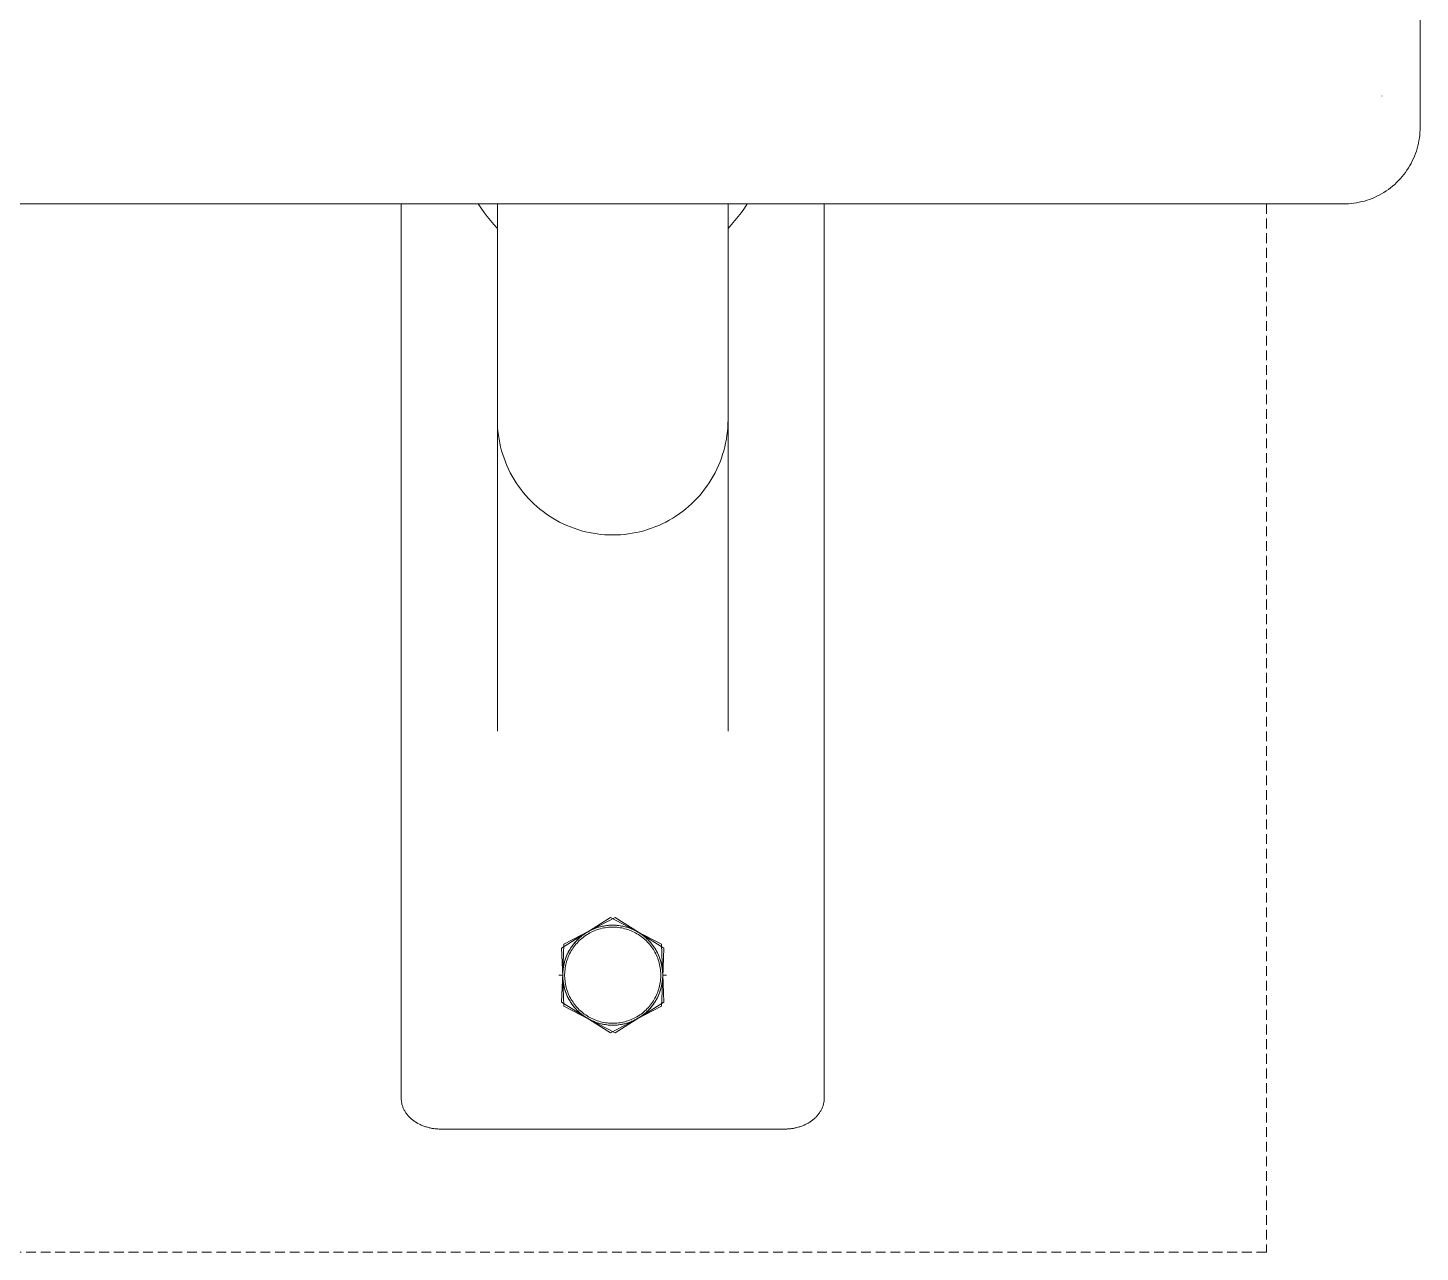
# Model space of a CAD drawing. Header units: millimetres. Extents: x -779 to 3049, y 55 to 2500.
# Drawn here: x -189.4 to -8.4, y 116.7 to 275.8 of the extents above; entities that cross this region are included whole.
import ezdxf

# ---------------------------------------------------------------- set-up
doc = ezdxf.new("R2010")
doc.units = ezdxf.units.MM
doc.linetypes.add('HIDDEN', pattern=[1.905, 1.27, -0.635])
doc.layers.add('ZANO_R', color=7, linetype='Continuous', lineweight=0)
doc.layers.add('ZANO_R_przerywana', color=7, linetype='HIDDEN', lineweight=0)

msp = doc.modelspace()

# ---------------------------------------------------------------- linework, layer by layer
at = {"layer": 'ZANO_R'}
for p, q in [((-8.36, 266.35), (-8.36, 425.11)), ((-13.36, 266.91), (-13.36, 266.97)), ((-8.36, 262.87), (-8.36, 266.35)), ((-8.36, 262.87), (-8.36, 262.53)), ((-8.58, 260.8), (-8.66, 260.46)), ((-8.51, 261.14), (-8.58, 260.8)), ((-8.46, 261.49), (-8.51, 261.14)), ((-8.41, 261.83), (-8.46, 261.49)), ((-8.38, 262.18), (-8.41, 261.83)), ((-8.36, 262.53), (-8.38, 262.18)), ((-9.09, 259.14), (-9.23, 258.82)), ((-8.97, 259.46), (-9.09, 259.14)), ((-8.85, 259.79), (-8.97, 259.46)), ((-8.75, 260.12), (-8.85, 259.79)), ((-8.66, 260.46), (-8.75, 260.12)), ((-10.08, 257.3), (-10.28, 257.01)), ((-9.88, 257.59), (-10.08, 257.3)), ((-9.7, 257.89), (-9.88, 257.59)), ((-9.54, 258.19), (-9.7, 257.89)), ((-9.38, 258.5), (-9.54, 258.19)), ((-9.23, 258.82), (-9.38, 258.5)), ((-11.67, 255.46), (-11.94, 255.24)), ((-11.42, 255.7), (-11.67, 255.46)), ((-11.17, 255.95), (-11.42, 255.7)), ((-10.93, 256.2), (-11.17, 255.95)), ((-10.71, 256.46), (-10.93, 256.2)), ((-10.49, 256.73), (-10.71, 256.46)), ((-10.28, 257.01), (-10.49, 256.73)), ((-14.94, 253.51), (-15.27, 253.4)), ((-14.62, 253.63), (-14.94, 253.51)), ((-14.3, 253.77), (-14.62, 253.63)), ((-13.98, 253.91), (-14.3, 253.77)), ((-13.67, 254.07), (-13.98, 253.91)), ((-13.37, 254.24), (-13.67, 254.07)), ((-13.07, 254.42), (-13.37, 254.24)), ((-12.77, 254.61), (-13.07, 254.42)), ((-12.49, 254.81), (-12.77, 254.61)), ((-12.21, 255.02), (-12.49, 254.81)), ((-11.94, 255.24), (-12.21, 255.02)), ((-18.36, 252.91), (-308.36, 252.91)), ((-140.86, 252.91), (-140.86, 167.66)), ((-130.85, 252.91), (-130.48, 252.35)), ((-130.48, 252.35), (-130.09, 251.8)), ((-130.09, 251.8), (-129.68, 251.27)), ((-128.36, 237.5), (-128.36, 252.91)), ((-128.36, 237.5), (-128.36, 252.91)), ((-98.36, 237.5), (-98.36, 252.91)), ((-98.36, 237.5), (-98.36, 252.91)), ((-97.04, 251.27), (-96.63, 251.8)), ((-96.63, 251.8), (-96.24, 252.35)), ((-96.24, 252.35), (-95.87, 252.91)), ((-85.86, 252.91), (-85.86, 167.66)), ((-18.01, 252.92), (-18.36, 252.91)), ((-17.66, 252.94), (-18.01, 252.92)), ((-17.31, 252.97), (-17.66, 252.94)), ((-16.97, 253.01), (-17.31, 252.97)), ((-16.62, 253.06), (-16.97, 253.01)), ((-16.28, 253.13), (-16.62, 253.06)), ((-15.94, 253.21), (-16.28, 253.13)), ((-15.61, 253.29), (-15.94, 253.21)), ((-15.27, 253.4), (-15.61, 253.29)), ((-129.68, 251.27), (-129.26, 250.74)), ((-129.26, 250.74), (-128.82, 250.23)), ((-128.82, 250.23), (-128.36, 249.74)), ((-98.36, 249.74), (-97.9, 250.23)), ((-97.9, 250.23), (-97.46, 250.74)), ((-97.46, 250.74), (-97.04, 251.27)), ((-128.36, 237.46), (-128.36, 224.88)), ((-98.36, 237.46), (-98.36, 224.88)), ((-128.36, 224.88), (-128.36, 188.95)), ((-128.35, 224.37), (-128.36, 224.88)), ((-98.36, 224.88), (-98.37, 224.37)), ((-98.36, 224.98), (-98.36, 225.01)), ((-98.36, 224.88), (-98.36, 188.95)), ((-128.32, 223.86), (-128.35, 224.37)), ((-128.28, 223.35), (-128.32, 223.86)), ((-128.22, 222.84), (-128.28, 223.35)), ((-128.14, 222.33), (-128.22, 222.84)), ((-98.5, 222.84), (-98.58, 222.33)), ((-98.44, 223.35), (-98.5, 222.84)), ((-98.39, 223.86), (-98.44, 223.35)), ((-98.37, 224.37), (-98.39, 223.86)), ((-128.04, 221.83), (-128.14, 222.33)), ((-127.93, 221.33), (-128.04, 221.83)), ((-127.8, 220.83), (-127.93, 221.33)), ((-98.78, 221.33), (-98.91, 220.83)), ((-98.67, 221.83), (-98.78, 221.33)), ((-98.58, 222.33), (-98.67, 221.83)), ((-127.66, 220.34), (-127.8, 220.83)), ((-127.49, 219.86), (-127.66, 220.34)), ((-127.31, 219.38), (-127.49, 219.86)), ((-127.12, 218.91), (-127.31, 219.38)), ((-99.4, 219.38), (-99.6, 218.91)), ((-99.22, 219.86), (-99.4, 219.38)), ((-99.06, 220.34), (-99.22, 219.86)), ((-98.91, 220.83), (-99.06, 220.34)), ((-126.9, 218.44), (-127.12, 218.91)), ((-126.68, 217.98), (-126.9, 218.44)), ((-126.43, 217.53), (-126.68, 217.98)), ((-126.17, 217.09), (-126.43, 217.53)), ((-100.28, 217.53), (-100.54, 217.09)), ((-100.04, 217.98), (-100.28, 217.53)), ((-99.81, 218.44), (-100.04, 217.98)), ((-99.6, 218.91), (-99.81, 218.44)), ((-125.9, 216.66), (-126.17, 217.09)), ((-125.61, 216.23), (-125.9, 216.66)), ((-125.31, 215.82), (-125.61, 216.23)), ((-124.99, 215.42), (-125.31, 215.82)), ((-101.41, 215.82), (-101.72, 215.42)), ((-101.1, 216.23), (-101.41, 215.82)), ((-100.82, 216.66), (-101.1, 216.23)), ((-100.54, 217.09), (-100.82, 216.66)), ((-124.66, 215.02), (-124.99, 215.42)), ((-124.32, 214.64), (-124.66, 215.02)), ((-123.96, 214.28), (-124.32, 214.64)), ((-123.6, 213.92), (-123.96, 214.28)), ((-123.22, 213.58), (-123.6, 213.92)), ((-103.12, 213.92), (-103.5, 213.58)), ((-102.75, 214.28), (-103.12, 213.92)), ((-102.4, 214.64), (-102.75, 214.28)), ((-102.05, 215.02), (-102.4, 214.64)), ((-101.72, 215.42), (-102.05, 215.02)), ((-122.82, 213.25), (-123.22, 213.58)), ((-122.42, 212.93), (-122.82, 213.25)), ((-122.01, 212.63), (-122.42, 212.93)), ((-121.58, 212.34), (-122.01, 212.63)), ((-121.15, 212.07), (-121.58, 212.34)), ((-120.71, 211.81), (-121.15, 212.07)), ((-105.56, 212.07), (-106.01, 211.81)), ((-105.13, 212.34), (-105.56, 212.07)), ((-104.71, 212.63), (-105.13, 212.34)), ((-104.29, 212.93), (-104.71, 212.63)), ((-103.89, 213.25), (-104.29, 212.93)), ((-103.5, 213.58), (-103.89, 213.25)), ((-120.26, 211.56), (-120.71, 211.81)), ((-119.8, 211.34), (-120.26, 211.56)), ((-119.33, 211.12), (-119.8, 211.34)), ((-118.86, 210.93), (-119.33, 211.12)), ((-118.38, 210.75), (-118.86, 210.93)), ((-117.9, 210.58), (-118.38, 210.75)), ((-117.41, 210.44), (-117.9, 210.58)), ((-116.91, 210.31), (-117.41, 210.44)), ((-116.41, 210.2), (-116.91, 210.31)), ((-115.91, 210.1), (-116.41, 210.2)), ((-115.4, 210.02), (-115.91, 210.1)), ((-110.81, 210.1), (-111.32, 210.02)), ((-110.31, 210.2), (-110.81, 210.1)), ((-109.81, 210.31), (-110.31, 210.2)), ((-109.31, 210.44), (-109.81, 210.31)), ((-108.82, 210.58), (-109.31, 210.44)), ((-108.33, 210.75), (-108.82, 210.58)), ((-107.86, 210.93), (-108.33, 210.75)), ((-107.38, 211.12), (-107.86, 210.93)), ((-106.92, 211.34), (-107.38, 211.12)), ((-106.46, 211.56), (-106.92, 211.34)), ((-106.01, 211.81), (-106.46, 211.56)), ((-114.89, 209.96), (-115.4, 210.02)), ((-114.38, 209.92), (-114.89, 209.96)), ((-113.87, 209.89), (-114.38, 209.92)), ((-113.36, 209.88), (-113.87, 209.89)), ((-112.85, 209.89), (-113.36, 209.88)), ((-112.33, 209.92), (-112.85, 209.89)), ((-111.82, 209.96), (-112.33, 209.92)), ((-111.32, 210.02), (-111.82, 209.96)), ((-128.36, 184.38), (-128.36, 188.95)), ((-98.36, 184.38), (-98.36, 188.95)), ((-140.86, 167.66), (-140.86, 136.66)), ((-85.86, 167.66), (-85.86, 136.66)), ((-113.66, 160.16), (-116.74, 158.21)), ((-116.38, 158.41), (-113.06, 160.16)), ((-110.43, 158.46), (-113.66, 160.16)), ((-113.06, 160.16), (-109.89, 158.15)), ((-116.92, 158.1), (-120, 156.15)), ((-119.7, 156.67), (-116.38, 158.41)), ((-117.64, 157.54), (-117.81, 157.39)), ((-117.7, 157.49), (-117.54, 157.63)), ((-117.48, 157.68), (-117.64, 157.54)), ((-117.54, 157.63), (-117.37, 157.77)), ((-117.31, 157.82), (-117.48, 157.68)), ((-117.39, 157.44), (-117.22, 157.57)), ((-117.37, 157.77), (-117.19, 157.9)), ((-117.13, 157.95), (-117.31, 157.82)), ((-117.22, 157.57), (-117.05, 157.7)), ((-117.19, 157.9), (-117.01, 158.03)), ((-116.95, 158.08), (-117.13, 157.95)), ((-117.05, 157.7), (-116.88, 157.82)), ((-117.01, 158.03), (-116.83, 158.15)), ((-116.76, 158.19), (-116.95, 158.08)), ((-116.88, 157.82), (-116.7, 157.94)), ((-116.83, 158.15), (-116.64, 158.27)), ((-116.57, 158.31), (-116.76, 158.19)), ((-116.7, 157.94), (-116.51, 158.05)), ((-116.64, 158.27), (-116.45, 158.37)), ((-116.38, 158.41), (-116.57, 158.31)), ((-116.51, 158.05), (-116.33, 158.16)), ((-116.45, 158.37), (-116.26, 158.47)), ((-116.18, 158.51), (-116.38, 158.41)), ((-116.33, 158.16), (-116.14, 158.25)), ((-116.26, 158.47), (-116.06, 158.57)), ((-115.99, 158.6), (-116.18, 158.51)), ((-116.14, 158.25), (-115.95, 158.35)), ((-116.06, 158.57), (-115.86, 158.66)), ((-115.78, 158.69), (-115.99, 158.6)), ((-115.95, 158.35), (-115.75, 158.43)), ((-115.86, 158.66), (-115.65, 158.74)), ((-115.58, 158.77), (-115.78, 158.69)), ((-115.75, 158.43), (-115.55, 158.51)), ((-115.65, 158.74), (-115.45, 158.81)), ((-115.37, 158.84), (-115.58, 158.77)), ((-115.55, 158.51), (-115.35, 158.58)), ((-115.45, 158.81), (-115.24, 158.88)), ((-115.16, 158.9), (-115.37, 158.84)), ((-115.35, 158.58), (-115.15, 158.64)), ((-115.24, 158.88), (-115.03, 158.94)), ((-114.95, 158.96), (-115.16, 158.9)), ((-115.15, 158.64), (-114.94, 158.7)), ((-115.03, 158.94), (-114.81, 158.99)), ((-114.73, 159.01), (-114.95, 158.96)), ((-114.94, 158.7), (-114.73, 158.75)), ((-114.81, 158.99), (-114.6, 159.04)), ((-114.52, 159.05), (-114.73, 159.01)), ((-114.73, 158.75), (-114.53, 158.8)), ((-114.6, 159.04), (-114.38, 159.07)), ((-114.53, 158.8), (-114.32, 158.83)), ((-114.3, 159.09), (-114.52, 159.05)), ((-114.38, 159.07), (-114.16, 159.11)), ((-114.32, 158.83), (-114.1, 158.86)), ((-114.09, 159.12), (-114.3, 159.09)), ((-114.16, 159.11), (-113.95, 159.13)), ((-114.1, 158.86), (-113.89, 158.88)), ((-113.87, 159.14), (-114.09, 159.12)), ((-113.95, 159.13), (-113.73, 159.15)), ((-113.89, 158.88), (-113.68, 158.9)), ((-113.65, 159.15), (-113.87, 159.14)), ((-113.73, 159.15), (-113.51, 159.15)), ((-113.68, 158.9), (-113.47, 158.91)), ((-113.43, 159.16), (-113.65, 159.15)), ((-113.51, 159.15), (-113.29, 159.16)), ((-113.47, 158.91), (-113.25, 158.91)), ((-113.21, 159.15), (-113.43, 159.16)), ((-113.29, 159.16), (-113.07, 159.15)), ((-113.25, 158.91), (-113.04, 158.9)), ((-112.99, 159.15), (-113.21, 159.15)), ((-113.07, 159.15), (-112.85, 159.14)), ((-113.04, 158.9), (-112.83, 158.88)), ((-112.77, 159.13), (-112.99, 159.15)), ((-112.85, 159.14), (-112.63, 159.12)), ((-112.83, 158.88), (-112.61, 158.86)), ((-112.55, 159.11), (-112.77, 159.13)), ((-112.63, 159.12), (-112.41, 159.09)), ((-112.61, 158.86), (-112.4, 158.83)), ((-112.33, 159.07), (-112.55, 159.11)), ((-112.41, 159.09), (-112.2, 159.05)), ((-112.4, 158.83), (-112.19, 158.8)), ((-112.12, 159.04), (-112.33, 159.07)), ((-112.2, 159.05), (-111.98, 159.01)), ((-112.19, 158.8), (-111.98, 158.75)), ((-111.9, 158.99), (-112.12, 159.04)), ((-111.98, 159.01), (-111.77, 158.96)), ((-111.98, 158.75), (-111.78, 158.7)), ((-111.69, 158.94), (-111.9, 158.99)), ((-111.78, 158.7), (-111.57, 158.64)), ((-111.77, 158.96), (-111.56, 158.9)), ((-111.48, 158.88), (-111.69, 158.94)), ((-111.57, 158.64), (-111.37, 158.58)), ((-111.56, 158.9), (-111.35, 158.84)), ((-111.27, 158.81), (-111.48, 158.88)), ((-111.37, 158.58), (-111.17, 158.51)), ((-111.35, 158.84), (-111.14, 158.77)), ((-111.06, 158.74), (-111.27, 158.81)), ((-111.17, 158.51), (-110.97, 158.43)), ((-111.14, 158.77), (-110.93, 158.69)), ((-110.86, 158.66), (-111.06, 158.74)), ((-110.97, 158.43), (-110.77, 158.35)), ((-110.93, 158.69), (-110.73, 158.6)), ((-110.66, 158.57), (-110.86, 158.66)), ((-110.77, 158.35), (-110.58, 158.25)), ((-110.73, 158.6), (-110.53, 158.51)), ((-110.46, 158.47), (-110.66, 158.57)), ((-110.58, 158.25), (-110.39, 158.16)), ((-110.53, 158.51), (-110.34, 158.41)), ((-110.26, 158.37), (-110.46, 158.47)), ((-110.39, 158.16), (-110.2, 158.05)), ((-110.34, 158.41), (-110.14, 158.31)), ((-110.07, 158.27), (-110.26, 158.37)), ((-107.01, 156.67), (-110.25, 158.36)), ((-110.2, 158.05), (-110.02, 157.94)), ((-110.14, 158.31), (-109.95, 158.19)), ((-109.89, 158.15), (-110.07, 158.27)), ((-110.02, 157.94), (-109.84, 157.82)), ((-109.95, 158.19), (-109.77, 158.08)), ((-109.89, 158.15), (-106.71, 156.15)), ((-109.7, 158.03), (-109.89, 158.15)), ((-109.84, 157.82), (-109.67, 157.7)), ((-109.77, 158.08), (-109.59, 157.95)), ((-109.52, 157.9), (-109.7, 158.03)), ((-109.67, 157.7), (-109.5, 157.57)), ((-109.59, 157.95), (-109.41, 157.82)), ((-109.35, 157.77), (-109.52, 157.9)), ((-109.5, 157.57), (-109.33, 157.44)), ((-109.41, 157.82), (-109.24, 157.68)), ((-109.18, 157.63), (-109.35, 157.77)), ((-109.24, 157.68), (-109.07, 157.54)), ((-109.01, 157.49), (-109.18, 157.63)), ((-109.07, 157.54), (-108.91, 157.39)), ((-120, 156.15), (-119.86, 152.5)), ((-119.85, 152.92), (-119.7, 156.67)), ((-119.16, 155.58), (-119.06, 155.78)), ((-119.02, 155.85), (-119.13, 155.65)), ((-119.06, 155.78), (-118.95, 155.97)), ((-118.91, 156.03), (-119.02, 155.85)), ((-118.95, 155.97), (-118.84, 156.15)), ((-118.79, 156.22), (-118.91, 156.03)), ((-118.86, 155.63), (-118.75, 155.81)), ((-118.84, 156.15), (-118.72, 156.34)), ((-118.67, 156.4), (-118.79, 156.22)), ((-118.75, 155.81), (-118.64, 155.99)), ((-118.72, 156.34), (-118.59, 156.52)), ((-118.54, 156.58), (-118.67, 156.4)), ((-118.64, 155.99), (-118.53, 156.17)), ((-118.59, 156.52), (-118.46, 156.69)), ((-118.41, 156.75), (-118.54, 156.58)), ((-118.53, 156.17), (-118.4, 156.35)), ((-118.46, 156.69), (-118.32, 156.86)), ((-118.26, 156.92), (-118.41, 156.75)), ((-118.4, 156.35), (-118.27, 156.52)), ((-118.32, 156.86), (-118.17, 157.02)), ((-118.27, 156.52), (-118.14, 156.68)), ((-118.12, 157.08), (-118.26, 156.92)), ((-118.17, 157.02), (-118.02, 157.18)), ((-118.14, 156.68), (-118, 156.84)), ((-117.96, 157.24), (-118.12, 157.08)), ((-118.02, 157.18), (-117.87, 157.34)), ((-118, 156.84), (-117.85, 157)), ((-117.81, 157.39), (-117.96, 157.24)), ((-117.87, 157.34), (-117.7, 157.49)), ((-117.85, 157), (-117.7, 157.15)), ((-117.7, 157.15), (-117.55, 157.3)), ((-117.55, 157.3), (-117.39, 157.44)), ((-109.33, 157.44), (-109.17, 157.3)), ((-109.17, 157.3), (-109.02, 157.15)), ((-109.02, 157.15), (-108.86, 157)), ((-108.85, 157.34), (-109.01, 157.49)), ((-108.91, 157.39), (-108.75, 157.24)), ((-108.86, 157), (-108.72, 156.84)), ((-108.7, 157.18), (-108.85, 157.34)), ((-108.75, 157.24), (-108.6, 157.08)), ((-108.72, 156.84), (-108.58, 156.68)), ((-108.55, 157.02), (-108.7, 157.18)), ((-108.6, 157.08), (-108.45, 156.92)), ((-108.58, 156.68), (-108.44, 156.52)), ((-108.4, 156.86), (-108.55, 157.02)), ((-108.45, 156.92), (-108.31, 156.75)), ((-108.44, 156.52), (-108.31, 156.35)), ((-108.26, 156.69), (-108.4, 156.86)), ((-108.31, 156.75), (-108.18, 156.58)), ((-108.31, 156.35), (-108.19, 156.17)), ((-108.13, 156.52), (-108.26, 156.69)), ((-108.19, 156.17), (-108.07, 155.99)), ((-108.18, 156.58), (-108.05, 156.4)), ((-108, 156.34), (-108.13, 156.52)), ((-107.96, 155.81), (-108.07, 155.99)), ((-108.05, 156.4), (-107.92, 156.22)), ((-107.88, 156.15), (-108, 156.34)), ((-107.86, 155.63), (-107.96, 155.81)), ((-107.92, 156.22), (-107.81, 156.03)), ((-107.76, 155.97), (-107.88, 156.15)), ((-107.81, 156.03), (-107.69, 155.85)), ((-107.66, 155.78), (-107.76, 155.97)), ((-107.69, 155.85), (-107.59, 155.65)), ((-107.55, 155.58), (-107.66, 155.78)), ((-106.87, 153.02), (-107.01, 156.67)), ((-106.71, 156.15), (-106.86, 152.4)), ((-119.77, 153.71), (-119.73, 153.93)), ((-119.72, 154), (-119.76, 153.79)), ((-119.73, 153.93), (-119.69, 154.14)), ((-119.67, 154.22), (-119.72, 154)), ((-119.69, 154.14), (-119.63, 154.35)), ((-119.61, 154.43), (-119.67, 154.22)), ((-119.63, 154.35), (-119.57, 154.56)), ((-119.55, 154.64), (-119.61, 154.43)), ((-119.57, 154.56), (-119.5, 154.77)), ((-119.48, 154.85), (-119.55, 154.64)), ((-119.5, 154.77), (-119.43, 154.98)), ((-119.5, 153.82), (-119.45, 154.03)), ((-119.4, 155.05), (-119.48, 154.85)), ((-119.45, 154.03), (-119.4, 154.24)), ((-119.43, 154.98), (-119.35, 155.18)), ((-119.32, 155.26), (-119.4, 155.05)), ((-119.4, 154.24), (-119.35, 154.44)), ((-119.35, 155.18), (-119.26, 155.38)), ((-119.35, 154.44), (-119.28, 154.65)), ((-119.22, 155.46), (-119.32, 155.26)), ((-119.28, 154.65), (-119.21, 154.85)), ((-119.26, 155.38), (-119.16, 155.58)), ((-119.13, 155.65), (-119.22, 155.46)), ((-119.21, 154.85), (-119.13, 155.05)), ((-119.13, 155.05), (-119.05, 155.24)), ((-119.05, 155.24), (-118.96, 155.44)), ((-118.96, 155.44), (-118.86, 155.63)), ((-107.76, 155.44), (-107.86, 155.63)), ((-107.67, 155.24), (-107.76, 155.44)), ((-107.58, 155.05), (-107.67, 155.24)), ((-107.59, 155.65), (-107.49, 155.46)), ((-107.51, 154.85), (-107.58, 155.05)), ((-107.46, 155.38), (-107.55, 155.58)), ((-107.43, 154.65), (-107.51, 154.85)), ((-107.49, 155.46), (-107.4, 155.26)), ((-107.37, 155.18), (-107.46, 155.38)), ((-107.37, 154.45), (-107.43, 154.65)), ((-107.4, 155.26), (-107.32, 155.05)), ((-107.29, 154.98), (-107.37, 155.18)), ((-107.31, 154.24), (-107.37, 154.45)), ((-107.32, 155.05), (-107.24, 154.85)), ((-107.26, 154.03), (-107.31, 154.24)), ((-107.21, 154.77), (-107.29, 154.98)), ((-107.22, 153.82), (-107.26, 154.03)), ((-107.24, 154.85), (-107.17, 154.64)), ((-107.14, 154.56), (-107.21, 154.77)), ((-107.17, 154.64), (-107.1, 154.43)), ((-107.08, 154.35), (-107.14, 154.56)), ((-107.1, 154.43), (-107.05, 154.22)), ((-107.03, 154.14), (-107.08, 154.35)), ((-107.05, 154.22), (-107, 154)), ((-106.98, 153.93), (-107.03, 154.14)), ((-107, 154), (-106.96, 153.79)), ((-106.94, 153.71), (-106.98, 153.93)), ((-119.86, 152.66), (-120.36, 152.66)), ((-120.36, 152.66), (-119.86, 152.66)), ((-120, 149.17), (-119.85, 152.92)), ((-119.86, 152.84), (-119.85, 153.05)), ((-119.85, 152.92), (-119.86, 152.7)), ((-119.86, 152.62), (-119.86, 152.84)), ((-119.86, 152.7), (-119.86, 152.48)), ((-119.85, 152.4), (-119.86, 152.62)), ((-119.86, 152.48), (-119.85, 152.26)), ((-119.85, 153.05), (-119.83, 153.27)), ((-119.84, 153.13), (-119.85, 152.92)), ((-119.84, 152.18), (-119.85, 152.4)), ((-119.85, 152.29), (-119.7, 148.65)), ((-119.85, 152.26), (-119.83, 152.04)), ((-119.82, 153.35), (-119.84, 153.13)), ((-119.82, 151.96), (-119.84, 152.18)), ((-119.83, 153.27), (-119.8, 153.49)), ((-119.79, 153.57), (-119.82, 153.35)), ((-119.8, 153.49), (-119.77, 153.71)), ((-119.76, 153.79), (-119.79, 153.57)), ((-119.61, 152.76), (-119.6, 152.98)), ((-119.61, 152.55), (-119.61, 152.76)), ((-119.6, 152.34), (-119.61, 152.55)), ((-119.6, 152.98), (-119.59, 153.19)), ((-119.59, 152.12), (-119.6, 152.34)), ((-119.59, 153.19), (-119.56, 153.4)), ((-119.56, 151.91), (-119.59, 152.12)), ((-119.56, 153.4), (-119.53, 153.61)), ((-119.53, 153.61), (-119.5, 153.82)), ((-107.18, 153.61), (-107.22, 153.82)), ((-107.15, 153.4), (-107.18, 153.61)), ((-107.13, 153.19), (-107.15, 153.4)), ((-107.15, 151.91), (-107.13, 152.12)), ((-107.12, 152.98), (-107.13, 153.19)), ((-107.13, 152.12), (-107.12, 152.34)), ((-107.11, 152.76), (-107.12, 152.98)), ((-107.12, 152.34), (-107.11, 152.55)), ((-107.11, 152.55), (-107.11, 152.76)), ((-106.86, 152.4), (-107.01, 148.65)), ((-106.96, 153.79), (-106.92, 153.57)), ((-106.91, 153.49), (-106.94, 153.71)), ((-106.92, 153.57), (-106.9, 153.35)), ((-106.89, 153.27), (-106.91, 153.49)), ((-106.9, 153.35), (-106.88, 153.13)), ((-106.9, 151.96), (-106.88, 152.18)), ((-106.87, 153.05), (-106.89, 153.27)), ((-106.87, 152.26), (-106.89, 152.04)), ((-106.88, 153.13), (-106.86, 152.92)), ((-106.88, 152.18), (-106.86, 152.4)), ((-106.86, 152.84), (-106.87, 153.05)), ((-106.86, 152.48), (-106.87, 152.26)), ((-106.86, 152.92), (-106.86, 152.7)), ((-106.86, 152.62), (-106.86, 152.84)), ((-106.71, 149.17), (-106.86, 152.81)), ((-106.86, 152.7), (-106.86, 152.48)), ((-106.86, 152.4), (-106.86, 152.62)), ((-106.36, 152.66), (-106.85, 152.66)), ((-106.85, 152.66), (-106.36, 152.66)), ((-119.83, 152.04), (-119.8, 151.82)), ((-119.79, 151.74), (-119.82, 151.96)), ((-119.8, 151.82), (-119.77, 151.6)), ((-119.76, 151.52), (-119.79, 151.74)), ((-119.77, 151.6), (-119.73, 151.39)), ((-119.72, 151.31), (-119.76, 151.52)), ((-119.73, 151.39), (-119.69, 151.17)), ((-119.67, 151.09), (-119.72, 151.31)), ((-119.69, 151.17), (-119.63, 150.96)), ((-119.61, 150.88), (-119.67, 151.09)), ((-119.63, 150.96), (-119.57, 150.75)), ((-119.55, 150.67), (-119.61, 150.88)), ((-119.57, 150.75), (-119.5, 150.54)), ((-119.53, 151.7), (-119.56, 151.91)), ((-119.48, 150.46), (-119.55, 150.67)), ((-119.5, 151.49), (-119.53, 151.7)), ((-119.45, 151.28), (-119.5, 151.49)), ((-119.5, 150.54), (-119.43, 150.33)), ((-119.4, 150.26), (-119.48, 150.46)), ((-119.4, 151.07), (-119.45, 151.28)), ((-119.43, 150.33), (-119.35, 150.13)), ((-119.35, 150.87), (-119.4, 151.07)), ((-119.28, 150.66), (-119.35, 150.87)), ((-119.21, 150.46), (-119.28, 150.66)), ((-119.13, 150.26), (-119.21, 150.46)), ((-107.58, 150.26), (-107.51, 150.46)), ((-107.51, 150.46), (-107.43, 150.66)), ((-107.43, 150.66), (-107.37, 150.87)), ((-107.37, 150.87), (-107.31, 151.07)), ((-107.29, 150.33), (-107.37, 150.13)), ((-107.32, 150.26), (-107.24, 150.46)), ((-107.31, 151.07), (-107.26, 151.28)), ((-107.21, 150.54), (-107.29, 150.33)), ((-107.26, 151.28), (-107.22, 151.49)), ((-107.24, 150.46), (-107.17, 150.67)), ((-107.22, 151.49), (-107.18, 151.7)), ((-107.14, 150.75), (-107.21, 150.54)), ((-107.18, 151.7), (-107.15, 151.91)), ((-107.17, 150.67), (-107.1, 150.88)), ((-107.08, 150.96), (-107.14, 150.75)), ((-107.1, 150.88), (-107.05, 151.09)), ((-107.03, 151.17), (-107.08, 150.96)), ((-107.05, 151.09), (-107, 151.31)), ((-106.98, 151.39), (-107.03, 151.17)), ((-107, 151.31), (-106.96, 151.52)), ((-106.94, 151.6), (-106.98, 151.39)), ((-106.96, 151.52), (-106.92, 151.74)), ((-106.91, 151.82), (-106.94, 151.6)), ((-106.92, 151.74), (-106.9, 151.96)), ((-106.89, 152.04), (-106.91, 151.82)), ((-116.83, 147.16), (-120, 149.17)), ((-119.7, 148.65), (-116.47, 146.95)), ((-119.32, 150.06), (-119.4, 150.26)), ((-119.35, 150.13), (-119.26, 149.93)), ((-119.22, 149.86), (-119.32, 150.06)), ((-119.26, 149.93), (-119.16, 149.73)), ((-119.13, 149.66), (-119.22, 149.86)), ((-119.16, 149.73), (-119.06, 149.54)), ((-119.05, 150.07), (-119.13, 150.26)), ((-119.02, 149.47), (-119.13, 149.66)), ((-119.06, 149.54), (-118.95, 149.35)), ((-118.96, 149.88), (-119.05, 150.07)), ((-118.91, 149.28), (-119.02, 149.47)), ((-118.86, 149.69), (-118.96, 149.88)), ((-118.95, 149.35), (-118.84, 149.16)), ((-118.79, 149.09), (-118.91, 149.28)), ((-118.75, 149.5), (-118.86, 149.69)), ((-118.84, 149.16), (-118.72, 148.98)), ((-118.67, 148.91), (-118.79, 149.09)), ((-118.64, 149.32), (-118.75, 149.5)), ((-118.72, 148.98), (-118.59, 148.8)), ((-118.54, 148.73), (-118.67, 148.91)), ((-118.64, 149.32), (-118.52, 149.14)), ((-118.59, 148.8), (-118.46, 148.62)), ((-118.41, 148.56), (-118.54, 148.73)), ((-118.52, 149.14), (-118.4, 148.96)), ((-118.46, 148.62), (-118.32, 148.45)), ((-118.26, 148.39), (-118.41, 148.56)), ((-118.4, 148.96), (-118.27, 148.79)), ((-118.27, 148.79), (-118.14, 148.63)), ((-118.14, 148.63), (-118, 148.47)), ((-118, 148.47), (-117.85, 148.31)), ((-107.01, 148.65), (-110.34, 146.9)), ((-109.8, 147.22), (-106.71, 149.17)), ((-108.86, 148.31), (-108.72, 148.47)), ((-108.72, 148.47), (-108.58, 148.63)), ((-108.58, 148.63), (-108.44, 148.8)), ((-108.45, 148.39), (-108.31, 148.56)), ((-108.44, 148.8), (-108.31, 148.97)), ((-108.26, 148.62), (-108.4, 148.45)), ((-108.31, 148.97), (-108.19, 149.14)), ((-108.31, 148.56), (-108.18, 148.73)), ((-108.13, 148.8), (-108.26, 148.62)), ((-108.19, 149.14), (-108.07, 149.32)), ((-108.18, 148.73), (-108.05, 148.91)), ((-108, 148.98), (-108.13, 148.8)), ((-108.07, 149.32), (-107.96, 149.5)), ((-108.05, 148.91), (-107.92, 149.09)), ((-107.88, 149.16), (-108, 148.98)), ((-107.96, 149.5), (-107.86, 149.69)), ((-107.92, 149.09), (-107.81, 149.28)), ((-107.76, 149.35), (-107.88, 149.16)), ((-107.86, 149.69), (-107.76, 149.88)), ((-107.81, 149.28), (-107.69, 149.47)), ((-107.76, 149.88), (-107.67, 150.07)), ((-107.66, 149.54), (-107.76, 149.35)), ((-107.69, 149.47), (-107.59, 149.66)), ((-107.67, 150.07), (-107.58, 150.26)), ((-107.55, 149.73), (-107.66, 149.54)), ((-107.59, 149.66), (-107.49, 149.86)), ((-107.46, 149.93), (-107.55, 149.73)), ((-107.49, 149.86), (-107.4, 150.06)), ((-107.37, 150.13), (-107.46, 149.93)), ((-107.4, 150.06), (-107.32, 150.26)), ((-118.32, 148.45), (-118.17, 148.29)), ((-118.12, 148.23), (-118.26, 148.39)), ((-118.17, 148.29), (-118.02, 148.13)), ((-117.96, 148.07), (-118.12, 148.23)), ((-118.02, 148.13), (-117.87, 147.97)), ((-117.81, 147.92), (-117.96, 148.07)), ((-117.87, 147.97), (-117.7, 147.82)), ((-117.85, 148.31), (-117.7, 148.16)), ((-117.64, 147.77), (-117.81, 147.92)), ((-117.7, 148.16), (-117.55, 148.02)), ((-117.7, 147.82), (-117.54, 147.68)), ((-117.48, 147.63), (-117.64, 147.77)), ((-117.55, 148.02), (-117.38, 147.88)), ((-117.54, 147.68), (-117.37, 147.54)), ((-117.31, 147.49), (-117.48, 147.63)), ((-117.38, 147.88), (-117.22, 147.74)), ((-117.37, 147.54), (-117.19, 147.41)), ((-117.13, 147.36), (-117.31, 147.49)), ((-117.22, 147.74), (-117.05, 147.61)), ((-117.19, 147.41), (-117.01, 147.28)), ((-116.95, 147.24), (-117.13, 147.36)), ((-117.05, 147.61), (-116.87, 147.49)), ((-117.01, 147.28), (-116.83, 147.16)), ((-116.76, 147.12), (-116.95, 147.24)), ((-116.87, 147.49), (-116.7, 147.37)), ((-113.66, 145.16), (-116.83, 147.16)), ((-116.83, 147.16), (-116.64, 147.05)), ((-116.57, 147.01), (-116.76, 147.12)), ((-116.7, 147.37), (-116.51, 147.26)), ((-116.64, 147.05), (-116.45, 146.94)), ((-116.38, 146.9), (-116.57, 147.01)), ((-116.51, 147.26), (-116.33, 147.16)), ((-116.45, 146.94), (-116.26, 146.84)), ((-116.18, 146.8), (-116.38, 146.9)), ((-116.33, 147.16), (-116.14, 147.06)), ((-116.29, 146.85), (-113.06, 145.16)), ((-116.26, 146.84), (-116.06, 146.74)), ((-115.99, 146.71), (-116.18, 146.8)), ((-116.14, 147.06), (-115.95, 146.97)), ((-116.06, 146.74), (-115.86, 146.66)), ((-115.78, 146.63), (-115.99, 146.71)), ((-115.95, 146.97), (-115.75, 146.88)), ((-115.86, 146.66), (-115.65, 146.57)), ((-115.75, 146.88), (-115.55, 146.8)), ((-115.55, 146.8), (-115.35, 146.73)), ((-115.35, 146.73), (-115.15, 146.67)), ((-115.15, 146.67), (-114.94, 146.61)), ((-110.34, 146.9), (-113.66, 145.16)), ((-113.06, 145.16), (-109.97, 147.11)), ((-111.77, 146.61), (-111.57, 146.67)), ((-111.57, 146.67), (-111.37, 146.73)), ((-111.37, 146.73), (-111.16, 146.8)), ((-111.16, 146.8), (-110.97, 146.88)), ((-110.86, 146.66), (-111.06, 146.57)), ((-110.97, 146.88), (-110.77, 146.97)), ((-110.93, 146.63), (-110.73, 146.71)), ((-110.66, 146.74), (-110.86, 146.66)), ((-110.77, 146.97), (-110.58, 147.06)), ((-110.73, 146.71), (-110.53, 146.8)), ((-110.46, 146.84), (-110.66, 146.74)), ((-110.58, 147.06), (-110.39, 147.16)), ((-110.53, 146.8), (-110.34, 146.9)), ((-110.26, 146.94), (-110.46, 146.84)), ((-110.39, 147.16), (-110.2, 147.26)), ((-110.34, 146.9), (-110.14, 147.01)), ((-110.07, 147.05), (-110.26, 146.94)), ((-110.2, 147.26), (-110.02, 147.37)), ((-110.14, 147.01), (-109.95, 147.12)), ((-109.89, 147.16), (-110.07, 147.05)), ((-110.02, 147.37), (-109.84, 147.49)), ((-109.95, 147.12), (-109.77, 147.24)), ((-109.7, 147.28), (-109.89, 147.16)), ((-109.84, 147.49), (-109.67, 147.61)), ((-109.77, 147.24), (-109.59, 147.36)), ((-109.52, 147.41), (-109.7, 147.28)), ((-109.67, 147.61), (-109.5, 147.74)), ((-109.59, 147.36), (-109.41, 147.49)), ((-109.35, 147.54), (-109.52, 147.41)), ((-109.5, 147.74), (-109.33, 147.88)), ((-109.41, 147.49), (-109.24, 147.63)), ((-109.18, 147.68), (-109.35, 147.54)), ((-109.33, 147.88), (-109.17, 148.02)), ((-109.24, 147.63), (-109.07, 147.77)), ((-109.01, 147.82), (-109.18, 147.68)), ((-109.17, 148.02), (-109.01, 148.16)), ((-109.07, 147.77), (-108.91, 147.92)), ((-109.01, 148.16), (-108.86, 148.31)), ((-108.85, 147.97), (-109.01, 147.82)), ((-108.91, 147.92), (-108.75, 148.07)), ((-108.7, 148.13), (-108.85, 147.97)), ((-108.75, 148.07), (-108.6, 148.23)), ((-108.55, 148.29), (-108.7, 148.13)), ((-108.6, 148.23), (-108.45, 148.39)), ((-108.4, 148.45), (-108.55, 148.29)), ((-115.58, 146.55), (-115.78, 146.63)), ((-115.65, 146.57), (-115.45, 146.5)), ((-115.37, 146.48), (-115.58, 146.55)), ((-115.45, 146.5), (-115.24, 146.43)), ((-115.16, 146.41), (-115.37, 146.48)), ((-115.24, 146.43), (-115.03, 146.37)), ((-114.95, 146.35), (-115.16, 146.41)), ((-115.03, 146.37), (-114.81, 146.32)), ((-114.73, 146.3), (-114.95, 146.35)), ((-114.94, 146.61), (-114.73, 146.56)), ((-114.81, 146.32), (-114.6, 146.28)), ((-114.73, 146.56), (-114.52, 146.52)), ((-114.52, 146.26), (-114.73, 146.3)), ((-114.6, 146.28), (-114.38, 146.24)), ((-114.52, 146.52), (-114.31, 146.48)), ((-114.3, 146.23), (-114.52, 146.26)), ((-114.38, 146.24), (-114.16, 146.21)), ((-114.31, 146.48), (-114.1, 146.45)), ((-114.09, 146.2), (-114.3, 146.23)), ((-114.16, 146.21), (-113.95, 146.18)), ((-114.1, 146.45), (-113.89, 146.43)), ((-113.87, 146.18), (-114.09, 146.2)), ((-113.95, 146.18), (-113.73, 146.17)), ((-113.89, 146.43), (-113.68, 146.41)), ((-113.65, 146.16), (-113.87, 146.18)), ((-113.73, 146.17), (-113.51, 146.16)), ((-113.68, 146.41), (-113.46, 146.41)), ((-113.43, 146.16), (-113.65, 146.16)), ((-113.51, 146.16), (-113.29, 146.16)), ((-113.46, 146.41), (-113.25, 146.41)), ((-113.21, 146.16), (-113.43, 146.16)), ((-113.29, 146.16), (-113.07, 146.16)), ((-113.25, 146.41), (-113.04, 146.41)), ((-112.99, 146.17), (-113.21, 146.16)), ((-113.07, 146.16), (-112.85, 146.18)), ((-113.04, 146.41), (-112.82, 146.43)), ((-112.77, 146.18), (-112.99, 146.17)), ((-112.85, 146.18), (-112.63, 146.2)), ((-112.82, 146.43), (-112.61, 146.45)), ((-112.55, 146.21), (-112.77, 146.18)), ((-112.63, 146.2), (-112.41, 146.23)), ((-112.61, 146.45), (-112.4, 146.48)), ((-112.33, 146.24), (-112.55, 146.21)), ((-112.41, 146.23), (-112.2, 146.26)), ((-112.4, 146.48), (-112.19, 146.52)), ((-112.12, 146.28), (-112.33, 146.24)), ((-112.2, 146.26), (-111.98, 146.3)), ((-112.19, 146.52), (-111.98, 146.56)), ((-111.9, 146.32), (-112.12, 146.28)), ((-111.98, 146.56), (-111.77, 146.61)), ((-111.98, 146.3), (-111.77, 146.35)), ((-111.69, 146.37), (-111.9, 146.32)), ((-111.77, 146.35), (-111.56, 146.41)), ((-111.48, 146.43), (-111.69, 146.37)), ((-111.56, 146.41), (-111.35, 146.48)), ((-111.27, 146.5), (-111.48, 146.43)), ((-111.35, 146.48), (-111.14, 146.55)), ((-111.06, 146.57), (-111.27, 146.5)), ((-111.14, 146.55), (-110.93, 146.63)), ((-140.86, 136.56), (-140.86, 136.66)), ((-140.85, 136.46), (-140.86, 136.56)), ((-140.84, 136.36), (-140.85, 136.46)), ((-140.83, 136.26), (-140.84, 136.36)), ((-140.82, 136.16), (-140.83, 136.26)), ((-140.8, 136.07), (-140.82, 136.16)), ((-140.78, 135.97), (-140.8, 136.07)), ((-140.76, 135.87), (-140.78, 135.97)), ((-140.73, 135.77), (-140.76, 135.87)), ((-85.96, 135.87), (-85.98, 135.77)), ((-85.93, 135.97), (-85.96, 135.87)), ((-85.91, 136.07), (-85.93, 135.97)), ((-85.9, 136.16), (-85.91, 136.07)), ((-85.88, 136.26), (-85.9, 136.16)), ((-85.87, 136.36), (-85.88, 136.26)), ((-85.86, 136.46), (-85.87, 136.36)), ((-85.86, 136.66), (-85.86, 136.56)), ((-85.86, 136.56), (-85.86, 136.46)), ((-140.7, 135.68), (-140.73, 135.77)), ((-140.67, 135.58), (-140.7, 135.68)), ((-140.63, 135.48), (-140.67, 135.58)), ((-140.59, 135.39), (-140.63, 135.48)), ((-140.55, 135.29), (-140.59, 135.39)), ((-140.51, 135.2), (-140.55, 135.29)), ((-140.46, 135.11), (-140.51, 135.2)), ((-140.41, 135.02), (-140.46, 135.11)), ((-140.35, 134.93), (-140.41, 135.02)), ((-140.3, 134.84), (-140.35, 134.93)), ((-140.24, 134.75), (-140.3, 134.84)), ((-140.18, 134.66), (-140.24, 134.75)), ((-140.11, 134.58), (-140.18, 134.66)), ((-140.05, 134.49), (-140.11, 134.58)), ((-139.98, 134.41), (-140.05, 134.49)), ((-139.91, 134.33), (-139.98, 134.41)), ((-139.83, 134.25), (-139.91, 134.33)), ((-139.76, 134.18), (-139.83, 134.25)), ((-139.68, 134.1), (-139.76, 134.18)), ((-139.6, 134.03), (-139.68, 134.1)), ((-139.52, 133.96), (-139.6, 134.03)), ((-87.12, 134.03), (-87.2, 133.96)), ((-87.04, 134.1), (-87.12, 134.03)), ((-86.96, 134.18), (-87.04, 134.1)), ((-86.88, 134.25), (-86.96, 134.18)), ((-86.81, 134.33), (-86.88, 134.25)), ((-86.74, 134.41), (-86.81, 134.33)), ((-86.67, 134.49), (-86.74, 134.41)), ((-86.6, 134.58), (-86.67, 134.49)), ((-86.54, 134.66), (-86.6, 134.58)), ((-86.48, 134.75), (-86.54, 134.66)), ((-86.42, 134.84), (-86.48, 134.75)), ((-86.36, 134.93), (-86.42, 134.84)), ((-86.31, 135.02), (-86.36, 134.93)), ((-86.26, 135.11), (-86.31, 135.02)), ((-86.21, 135.2), (-86.26, 135.11)), ((-86.16, 135.29), (-86.21, 135.2)), ((-86.12, 135.39), (-86.16, 135.29)), ((-86.08, 135.48), (-86.12, 135.39)), ((-86.05, 135.58), (-86.08, 135.48)), ((-86.01, 135.68), (-86.05, 135.58)), ((-85.98, 135.77), (-86.01, 135.68)), ((-139.44, 133.89), (-139.52, 133.96)), ((-139.35, 133.82), (-139.44, 133.89)), ((-139.26, 133.75), (-139.35, 133.82)), ((-139.17, 133.69), (-139.26, 133.75)), ((-139.08, 133.62), (-139.17, 133.69)), ((-138.98, 133.56), (-139.08, 133.62)), ((-138.89, 133.5), (-138.98, 133.56)), ((-138.79, 133.44), (-138.89, 133.5)), ((-138.69, 133.39), (-138.79, 133.44)), ((-138.59, 133.34), (-138.69, 133.39)), ((-138.48, 133.28), (-138.59, 133.34)), ((-138.38, 133.23), (-138.48, 133.28)), ((-138.27, 133.18), (-138.38, 133.23)), ((-138.16, 133.13), (-138.27, 133.18)), ((-138.04, 133.09), (-138.16, 133.13)), ((-137.93, 133.04), (-138.04, 133.09)), ((-137.82, 133), (-137.93, 133.04)), ((-137.7, 132.96), (-137.82, 133)), ((-137.58, 132.93), (-137.7, 132.96)), ((-137.46, 132.89), (-137.58, 132.93)), ((-137.34, 132.86), (-137.46, 132.89)), ((-137.22, 132.83), (-137.34, 132.86)), ((-137.1, 132.8), (-137.22, 132.83)), ((-136.98, 132.78), (-137.1, 132.8)), ((-136.86, 132.75), (-136.98, 132.78)), ((-136.73, 132.73), (-136.86, 132.75)), ((-136.61, 132.71), (-136.73, 132.73)), ((-136.48, 132.7), (-136.61, 132.71)), ((-136.36, 132.69), (-136.48, 132.7)), ((-136.24, 132.68), (-136.36, 132.69)), ((-136.11, 132.67), (-136.24, 132.68)), ((-135.99, 132.66), (-136.11, 132.67)), ((-135.86, 132.66), (-135.99, 132.66)), ((-135.74, 132.66), (-135.86, 132.66)), ((-130.42, 132.66), (-135.74, 132.66)), ((-129.45, 132.66), (-130.42, 132.66)), ((-97.26, 132.66), (-129.45, 132.66)), ((-96.29, 132.66), (-97.26, 132.66)), ((-90.98, 132.66), (-96.29, 132.66)), ((-90.86, 132.66), (-90.98, 132.66)), ((-90.73, 132.66), (-90.86, 132.66)), ((-90.61, 132.67), (-90.73, 132.66)), ((-90.48, 132.68), (-90.61, 132.67)), ((-90.36, 132.69), (-90.48, 132.68)), ((-90.23, 132.7), (-90.36, 132.69)), ((-90.11, 132.71), (-90.23, 132.7)), ((-89.98, 132.73), (-90.11, 132.71)), ((-89.86, 132.75), (-89.98, 132.73)), ((-89.74, 132.78), (-89.86, 132.75)), ((-89.62, 132.8), (-89.74, 132.78)), ((-89.49, 132.83), (-89.62, 132.8)), ((-89.37, 132.86), (-89.49, 132.83)), ((-89.25, 132.89), (-89.37, 132.86)), ((-89.13, 132.93), (-89.25, 132.89)), ((-89.01, 132.96), (-89.13, 132.93)), ((-88.9, 133), (-89.01, 132.96)), ((-88.78, 133.04), (-88.9, 133)), ((-88.67, 133.09), (-88.78, 133.04)), ((-88.56, 133.13), (-88.67, 133.09)), ((-88.45, 133.18), (-88.56, 133.13)), ((-88.34, 133.23), (-88.45, 133.18)), ((-88.23, 133.28), (-88.34, 133.23)), ((-88.12, 133.34), (-88.23, 133.28)), ((-88.02, 133.39), (-88.12, 133.34)), ((-87.93, 133.44), (-88.02, 133.39)), ((-87.83, 133.5), (-87.93, 133.44)), ((-87.73, 133.56), (-87.83, 133.5)), ((-87.64, 133.62), (-87.73, 133.56)), ((-87.55, 133.69), (-87.64, 133.62)), ((-87.46, 133.75), (-87.55, 133.69)), ((-87.37, 133.82), (-87.46, 133.75)), ((-87.28, 133.89), (-87.37, 133.82)), ((-87.2, 133.96), (-87.28, 133.89))]:
    msp.add_line(p, q, dxfattribs=at)
at = {"layer": 'ZANO_R_przerywana'}
for p, q in [((-28.36, 252.91), (-28.36, 116.66)), ((-28.36, 116.66), (-588.36, 116.66))]:
    msp.add_line(p, q, dxfattribs=at)

doc.saveas('drawing.dxf')
